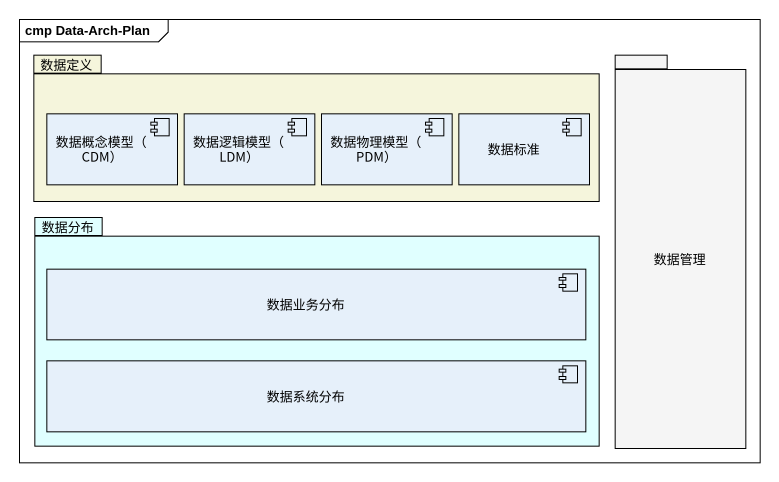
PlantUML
@startuml
mainframe cmp Data-Arch-Plan
package 数据定义 #F5F5DC {
  component "数据概念模型（CDM）" as 数据概念模型_CDM
  component "数据逻辑模型（LDM）" as 数据逻辑模型_LDM
  component "数据物理模型（PDM）" as 数据物理模型_PDM
  component 数据标准
}
package 数据管理 #F5F5F5 {
}
package 数据分布 #E0FFFF {
  component 数据业务分布
  component 数据系统分布
}
@enduml
